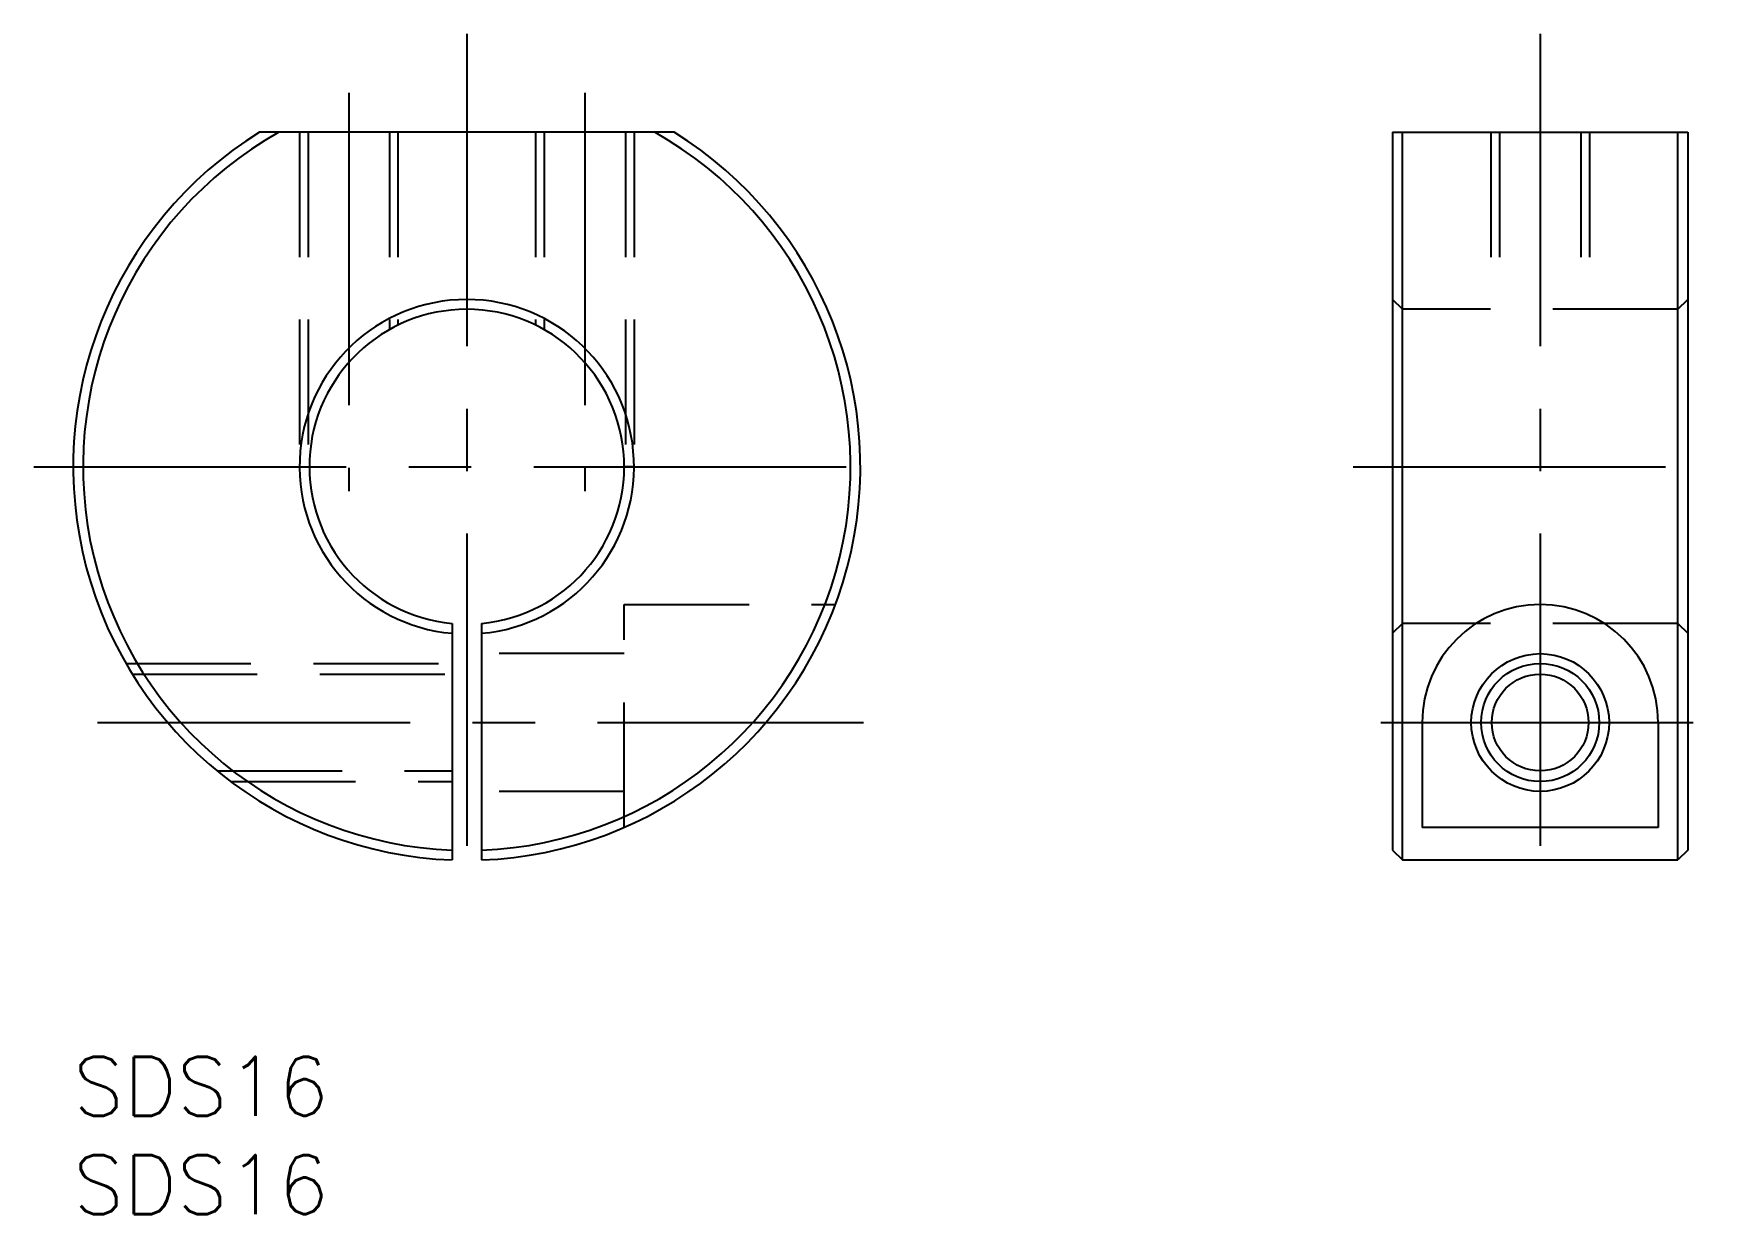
# Model space of a CAD drawing. Extents: x -2 to 84, y -8 to 52.
import ezdxf

# ---------------------------------------------------------------- set-up
doc = ezdxf.new("R2010")
doc.units = 0
doc.header["$LTSCALE"] = 0.5
doc.linetypes.add('CENTER', pattern=[50.8, 31.75, -6.35, 6.35, -6.35])
doc.linetypes.add('DASHED', pattern=[19.05, 12.7, -6.35])
for name, color, linetype in [('MSM_CENTER', 1, 'CENTER'), ('MSM_CONTINUOUS', 7, 'CONTINUOUS'), ('MSM_DASHED', 4, 'DASHED'), ('MSM_NARROW', 5, 'CONTINUOUS'), ('MSM_PART_NUMBER', 7, 'CONTINUOUS')]:
    doc.layers.add(name, color=color, linetype=linetype)
doc.styles.get("Standard").update_dxf_attribs({"font": 'txt.shx', "height": 3, "bigfont": 'bigfont.shx'})

# ---------------------------------------------------------------- blocks, each defined once
blk = doc.blocks.new('*U24')
at = {"layer": 'MSM_PART_NUMBER'}
blk.add_text('SDS16', height=3, dxfattribs=at).set_placement((0, -3))
blk = doc.blocks.new('*U25')
at = {"layer": 'MSM_PART_NUMBER'}
blk.add_text('SDS16', height=3, dxfattribs=at).set_placement((0, -8))

msp = doc.modelspace()

# ---------------------------------------------------------------- linework, layer by layer
at = {"layer": 'MSM_CENTER'}
for p, q in [((20, 51.986), (20, 7.986)), ((74.547, 51.986), (74.547, 7.986)), ((14, 48.986), (14, 28.736)), ((26, 48.986), (26, 28.736)), ((-2, 29.986), (42, 29.986)), ((65.047, 29.986), (84.047, 29.986)), ((1.242, 16.986), (40.158, 16.986)), ((66.448, 16.986), (82.646, 16.986))]:
    msp.add_line(p, q, dxfattribs=at)
at = {"layer": 'MSM_CONTINUOUS'}
for p, q in [((30.536, 46.986), (9.464, 46.986)), ((67.047, 46.986), (67.047, 10.5)), ((67.047, 46.986), (82.047, 46.986)), ((67.547, 10), (67.547, 46.986)), ((81.547, 10), (81.547, 46.986)), ((82.047, 46.986), (82.047, 10.5)), ((19.25, 22.021), (19.25, 10)), ((20.75, 22.021), (20.75, 10)), ((68.547, 16.986), (68.547, 11.656)), ((80.547, 16.986), (80.547, 11.656)), ((80.547, 11.656), (68.547, 11.656)), ((67.047, 10.5), (67.547, 10)), ((82.047, 10.5), (81.547, 10)), ((67.547, 10), (81.547, 10))]:
    msp.add_line(p, q, dxfattribs=at)
for radius in [3.5, 2.458]:
    msp.add_circle((74.547, 16.986), radius, dxfattribs=at)
for centre, radius, start, end in [((20, 29.986), 20, 121.78833, 267.8509), ((20, 29.986), 19.5, 119.33211, 267.79577), ((20, 29.986), 20, 272.1491, 58.21167), ((20, 29.986), 19.5, 272.20423, 60.66789), ((20, 29.986), 8.5, 275.06209, 264.93791), ((20, 29.986), 8, 275.37938, 264.62062), ((74.547, 16.986), 6, 0, 180)]:
    msp.add_arc(centre, radius, start, end, dxfattribs=at)
at = {"layer": 'MSM_DASHED'}
for p, q in [((11.5, 46.986), (11.5, 29.986)), ((11.933, 46.986), (11.933, 29.986)), ((16.067, 46.986), (16.067, 36.952)), ((16.5, 46.986), (16.5, 37.18)), ((23.5, 46.986), (23.5, 37.18)), ((23.933, 46.986), (23.933, 36.952)), ((28.067, 46.986), (28.067, 29.986)), ((28.5, 46.986), (28.5, 29.986)), ((72.047, 46.986), (72.047, 37.986)), ((72.48, 46.986), (72.48, 37.986)), ((76.614, 46.986), (76.614, 37.986)), ((77.047, 46.986), (77.047, 37.986)), ((67.547, 37.986), (67.047, 38.486)), ((81.547, 37.986), (67.547, 37.986)), ((81.547, 37.986), (82.047, 38.486)), ((11.5, 29.986), (12, 29.986)), ((28.5, 29.986), (28, 29.986)), ((28, 11.656), (28, 22.986)), ((28, 22.986), (38.735, 22.986)), ((67.547, 22.021), (67.047, 21.519)), ((81.547, 22.021), (67.547, 22.021)), ((81.547, 22.021), (82.047, 21.519)), ((2.679, 19.986), (19.25, 19.986)), ((28, 20.486), (20.75, 20.486)), ((3.004, 19.444), (19.25, 19.444)), ((7.31, 14.527), (19.25, 14.527)), ((8, 13.986), (19.25, 13.986)), ((28, 13.486), (20.75, 13.486))]:
    msp.add_line(p, q, dxfattribs=at)
at = {"layer": 'MSM_NARROW'}
msp.add_circle((74.547, 16.986), 3, dxfattribs=at)

# ---------------------------------------------------------------- block references
at = {"layer": 'MSM_CONTINUOUS'}
for name in ['*U24', '*U25']:
    msp.add_blockref(name, (0, 0), dxfattribs=at)

doc.saveas('drawing.dxf')
